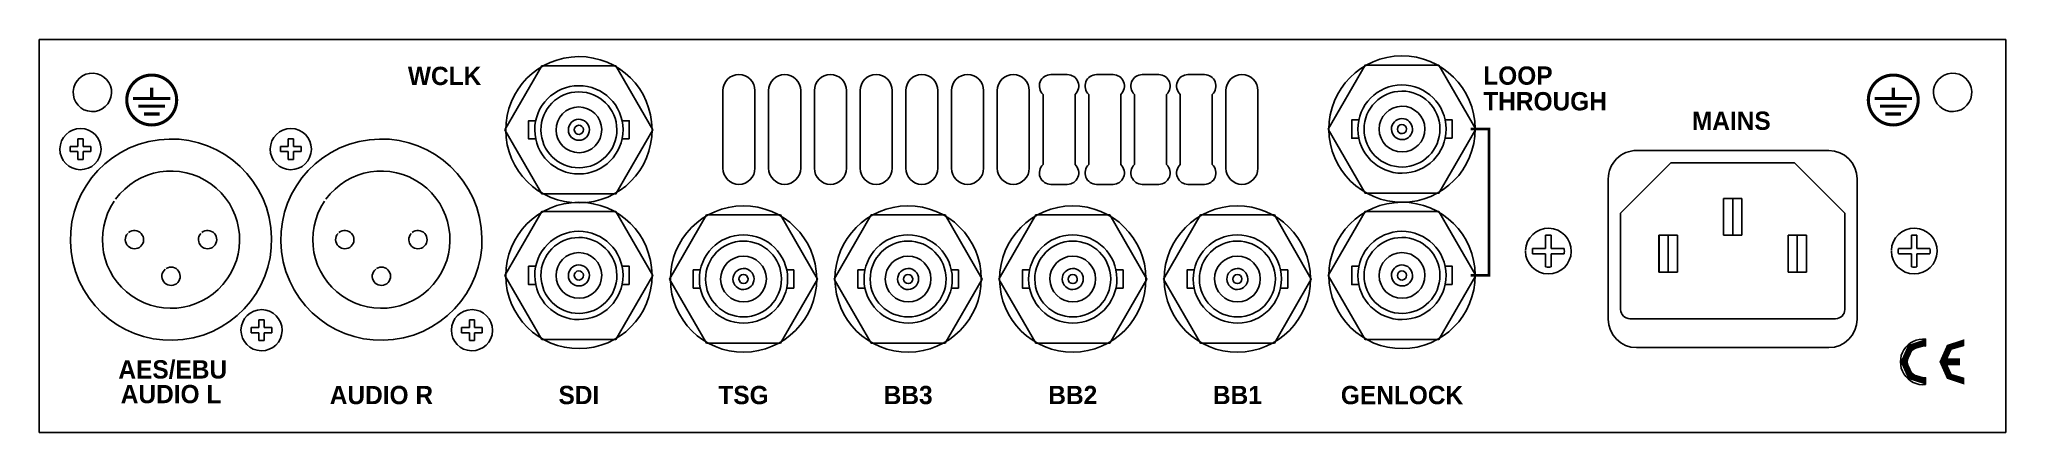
# Model space of a CAD drawing. Extents: x 0 to 215, y 0 to 43.
import ezdxf
from ezdxf.enums import TextEntityAlignment as Align

# ---------------------------------------------------------------- set-up
doc = ezdxf.new("R2010")
doc.units = 0
doc.header["$MEASUREMENT"] = 0
doc.layers.add('KOMPONENT', color=10, linetype='CONTINUOUS')
doc.styles.add('UVB', font='ARIAB___.TTF')

# ---------------------------------------------------------------- blocks, each defined once
blk = doc.blocks.new('27')
at = {"layer": 'KOMPONENT'}
for points in [[(-4.041498423193857, 7.000020576688852), (-8.082950307521244, 2.05766888541e-05), (-4.041498423193868, -6.999979423311144), (4.041405345460887, -6.999979423311144), (8.082857229788274, 2.05766888541e-05)], [(8.082857229788274, 2.05766888541e-05), (4.0414053454609, 7.000020576688852), (-4.041498423193857, 7.000020576688852)]]:
    blk.add_lwpolyline(points, dxfattribs=at)
at = {"layer": 'KOMPONENT', "linetype": 'Continuous'}
for points in [[(-4.720282232134394, 1.000020576688853), (-5.500046538866483, 1.000020576688853), (-5.500046538866483, -0.9999794233111456)], [(4.720189154401422, -0.9999794233111456), (5.499953461133515, -0.9999794233111456), (5.499953461133515, 1.000020576688853), (4.720189154401422, 1.000020576688853)], [(-5.500046538866483, -0.9999794233111456), (-4.720282232134394, -0.9999794233111456)]]:
    blk.add_lwpolyline(points, dxfattribs=at)
at = {"layer": 'KOMPONENT'}
for radius, start, end in [(8.000000000000284, 89.72481521527244, 89.72471325835426), (4.824999999999588, 359.7169179773453, 359.7156843048784), (4.149999999998271, 359.6890220159223, 359.6887549786992), (2.499999999996417, 359.5098514351738, 359.509776864206), (1.149999999996224, 358.8122060503473, 358.8077303519992), (0.4999999999820375, 357.7961023608761, 357.7960088557257)]:
    blk.add_arc((-4.6538866485e-05, 2.05766888541e-05), radius, start, end, dxfattribs=at)
blk = doc.blocks.new('*U2')
at = {"layer": 'KOMPONENT', "color": 7, "linetype": 'Continuous'}
for points in [[(219.010544191622, 86.12040056829773), (218.1875951747468, 84.26635094652384), (219.5419512510079, 85.58922660205616)], [(220.9375951747468, 86.75381953929038), (219.010544191622, 86.12040056829773), (220.9375951747468, 85.99840175409275)], [(219.010544191622, 86.12040056829773), (219.5419512510079, 85.58922660205616), (220.9375951747468, 85.99840175409275)], [(219.5419512510079, 85.58922660205616), (218.1875951747468, 84.26635094652384), (218.9375951747468, 84.26635094652387)], [(218.1875951747468, 84.26635094652384), (219.010544191622, 82.41230132474993), (219.5419512510079, 82.94347529099153)], [(218.9375951747468, 84.26635094652387), (218.1875951747468, 84.26635094652384), (219.5419512510079, 82.94347529099153)], [(219.5419512510079, 82.94347529099153), (219.010544191622, 82.41230132474993), (220.9375951747468, 82.53430013895499)], [(220.9375951747468, 82.53430013895499), (219.010544191622, 82.41230132474993), (220.9375951747468, 81.7788823537573)]]:
    blk.add_solid(points, dxfattribs=at)
blk = doc.blocks.new('*U1')
at = {"layer": 'KOMPONENT', "color": 7, "linetype": 'Continuous'}
for points in [[(223.260544191622, 86.12040056829773), (222.4375951747468, 84.26635094652384), (223.7919512510079, 85.58922660205616)], [(225.1875951747468, 86.75381953929038), (223.260544191622, 86.12040056829773), (225.1875951747468, 85.99840175409271)], [(223.260544191622, 86.12040056829773), (223.7919512510079, 85.58922660205616), (225.1875951747468, 85.99840175409271)], [(223.7919512510079, 85.58922660205616), (222.4375951747468, 84.26635094652384), (223.1875951747468, 84.26635094652384)], [(222.4375951747468, 84.26635094652384), (223.260544191622, 82.41230132474993), (223.1875951747468, 84.26635094652384)], [(223.1875951747468, 84.26635094652384), (223.260544191622, 82.41230132474993), (223.7919512510079, 82.94347529099153)], [(223.7919512510079, 82.94347529099153), (223.260544191622, 82.41230132474993), (225.1875951747468, 82.53430013895499)], [(225.1875951747468, 82.53430013895499), (223.260544191622, 82.41230132474993), (225.1875951747468, 81.7788823537573)]]:
    blk.add_solid(points, dxfattribs=at)

msp = doc.modelspace()

# ---------------------------------------------------------------- linework, layer by layer
at = {"layer": 'KOMPONENT'}
for p, q in [((214.9999999999999, 42.99869999999984), (1.4210854715202e-13, 42.99869999999984)), ((1.953992523340276e-14, 42.99869999999984), (0, 0)), ((214.9999999999999, 2.842170943040401e-14), (214.9999999999999, 42.99869999999984)), ((172.9024530533466, 23.99726253339585), (178.4024530533466, 29.49726253339585)), ((178.4024530533466, 29.49726253339585), (191.9024530533466, 29.49726253339585)), ((191.9024530533466, 29.49726253339585), (197.4024530533466, 23.99726253339585)), ((172.9024530533466, 13.46639833586512), (172.9024530533466, 23.99726253339585)), ((184.1442226006716, 25.61424798643374), (184.1442226006716, 21.58132617573415)), ((186.1606835060214, 25.61424798643374), (184.1442226006716, 25.61424798643374)), ((186.1606835060214, 21.58132617573415), (186.1606835060214, 25.61424798643374)), ((179.1030703372973, 21.58132617573415), (177.0866094319474, 21.58132617573415)), ((177.0866094319474, 21.58132617573415), (177.0866094319474, 17.54840436503457)), ((179.1030703372973, 17.54840436503457), (179.1030703372973, 21.58132617573415)), ((184.1442226006716, 21.58132617573415), (186.1606835060214, 21.58132617573415)), ((191.201835769396, 21.58132617573415), (191.201835769396, 17.54840436503457)), ((193.2182966747456, 21.58132617573415), (191.201835769396, 21.58132617573415)), ((193.2182966747456, 17.54840436503457), (193.2182966747456, 21.58132617573415)), ((177.0866094319474, 17.54840436503457), (179.1030703372973, 17.54840436503457)), ((191.201835769396, 17.54840436503457), (193.2182966747456, 17.54840436503457)), ((173.9106835060215, 12.45816788319024), (196.3942226006716, 12.45816788319014)), ((0, 0), (214.9999999999999, 0))]:
    msp.add_line(p, q, dxfattribs=at)
at = {"layer": 'KOMPONENT', "color": 7, "const_width": 0.340859882388008}
for points in [[(9.562119445343626, 36.36629517774726, -738.7061684084102), (9.562159422400754, 36.35152955545068, -738.7061684084102)], [(205.4378805546564, 36.36629517774693, 738.7061684084102), (205.4378405775993, 36.35152955545036, 738.7061684084102)]]:
    msp.add_lwpolyline(points, format="xyb", dxfattribs=at)
at = {"layer": 'KOMPONENT'}
for points in [[(78.24572340281505, 37.39740824792185, 0.9999999999999998), (74.74572340281505, 37.39740824792185), (74.74572340281505, 28.89740824792175, 0.9999999999999998), (78.24572340281505, 28.89740824792175)], [(83.24572340281506, 37.39740824792185, 0.9999999999999998), (79.74572340281505, 37.39740824792185), (79.74572340281505, 28.89740824792175, 0.9999999999999998), (83.24572340281506, 28.89740824792175)], [(88.24572340281499, 37.39740824792185, 0.9999999999999998), (84.74572340281505, 37.39740824792185), (84.74572340281505, 28.89740824792175, 0.9999999999999998), (88.24572340281499, 28.89740824792175)], [(93.24572340281499, 37.39740824792185, 0.9999999999999998), (89.74572340281499, 37.39740824792185), (89.74572340281499, 28.89740824792175, 0.9999999999999998), (93.24572340281499, 28.89740824792175)], [(98.24572340281499, 37.39740824792185, 0.9999999999999998), (94.74572340281499, 37.39740824792185), (94.74572340281499, 28.89740824792175, 0.9999999999999998), (98.24572340281499, 28.89740824792175)], [(103.245723402815, 37.39740824792185, 0.9999999999999998), (99.74572340281499, 37.39740824792185), (99.74572340281499, 28.89740824792175, 0.9999999999999998), (103.245723402815, 28.89740824792175)], [(108.245723402815, 37.39740824792185, 0.9999999999999998), (104.745723402815, 37.39740824792185), (104.745723402815, 28.89740824792175, 0.9999999999999998), (108.245723402815, 28.89740824792175)], [(133.245723402815, 37.39740824792185, 0.9999999999999998), (129.745723402815, 37.39740824792185), (129.745723402815, 28.89740824792175, 0.9999999999999998), (133.245723402815, 28.89740824792175)]]:
    msp.add_lwpolyline(points, format="xyb", close=True, dxfattribs=at)
for points in [[(113.245723402815, 36.98089310893054, 0.681874744007745), (112.395723402815, 39.14740824792165), (110.595723402815, 39.14740824792165, 0.6818747440077431), (109.745723402815, 36.98089310893054, 0.6818747440077431)], [(118.2457234028148, 36.98089310893054, 0.6818747440077395), (117.395723402815, 39.14740824792165), (115.595723402815, 39.14740824792165, 0.6818747440077495), (114.7457234028148, 36.98089310893054, 0.6818747440077495)], [(123.2457234028148, 36.98089310893054, 0.6818747440077395), (122.3957234028148, 39.14740824792165), (120.595723402815, 39.14740824792165, 0.6818747440077495), (119.7457234028148, 36.98089310893054, 0.6818747440077495)], [(128.2457234028149, 36.98089310893054, 0.6818747440077395), (127.395723402815, 39.14740824792165), (125.595723402815, 39.14740824792165, 0.6818747440077495), (124.745723402815, 36.98089310893054, 0.6818747440077495)], [(171.5524530533466, 12.39536522100344), (171.5524530533466, 27.74726253339585, -0.414213562373096), (174.6524530533466, 30.84726253339593), (195.6524530533466, 30.84726253339585, -0.414213562373094), (198.7524530533467, 27.74726253339585), (198.7524530533467, 12.39536522100354)], [(109.745723402815, 29.31392338691295, 0.6818747440077431), (110.595723402815, 27.14740824792175), (112.395723402815, 27.14740824792175, 0.6818747440077431), (113.245723402815, 29.31392338691295, 0.6818747440077431)], [(114.7457234028148, 29.31392338691295, 0.6818747440077495), (115.595723402815, 27.14740824792175), (117.395723402815, 27.14740824792175, 0.681874744007737), (118.2457234028148, 29.31392338691295)], [(119.7457234028148, 29.31392338691295, 0.6818747440077211), (120.595723402815, 27.14740824792175), (122.3957234028148, 27.14740824792175, 0.681874744007737), (123.2457234028148, 29.31392338691295, 0.681874744007737)], [(124.745723402815, 29.31392338691295, 0.6818747440077495), (125.595723402815, 27.14740824792175), (127.395723402815, 27.14740824792175, 0.681874744007737), (128.2457234028149, 29.31392338691295, 0.681874744007737)], [(198.7524530533467, 12.39536522100354, -0.4142135623730951), (195.6524530533466, 9.295365221003507), (174.6524530533466, 9.29536522100345, -0.414213562373095), (171.5524530533466, 12.39536522100344)]]:
    msp.add_lwpolyline(points, format="xyb", dxfattribs=at)
at = {"layer": 'KOMPONENT', "color": 7}
for points, const_width in [([(14.33415779877564, 36.53421498631065), (10.24383921011955, 36.53421498631067)], 0.340859882388008), ([(12.28899850444776, 36.53421498631066), (12.28899850444776, 37.73259035549665)], 0.340859882388008), ([(200.6658422012244, 36.53421498631035), (204.7561607898805, 36.53421498631035)], 0.340859882388008), ([(202.7110014955523, 36.53421498631035), (202.7110014955523, 37.73259035549634)], 0.340859882388008), ([(13.74545850589527, 35.68206528034065), (10.83253850299985, 35.68206528034066)], 0.340859882388008), ([(13.14716195760226, 34.82991557437065), (11.43083505129283, 34.82991557437065)], 0.340859882388008), ([(201.2545414941048, 35.68206528034034), (204.1674614970002, 35.68206528034034)], 0.340859882388008), ([(201.8528380423978, 34.82991557437033), (203.5691649487072, 34.82991557437033)], 0.340859882388008), ([(156.4957234028149, 33.18740824792174), (158.495723402815, 33.18740824792174), (158.495723402815, 17.18740824792178), (156.4957234028149, 17.18740824792178)], 0.3), ([(208.1210651164284, 7.739638617756782), (209.9960651164284, 7.739638617756782)], 0.7500000000000002)]:
    msp.add_lwpolyline(points, dxfattribs=dict(at, const_width=const_width))
at = {"layer": 'KOMPONENT'}
for points in [[(109.745723402815, 36.98089310893054), (109.745723402815, 29.31392338691295)], [(113.245723402815, 29.31392338691295), (113.245723402815, 36.98089310893054)], [(114.7457234028148, 36.98089310893054), (114.7457234028148, 29.31392338691295)], [(118.2457234028148, 29.31392338691295), (118.2457234028148, 36.98089310893054)], [(119.7457234028148, 36.98089310893054), (119.7457234028148, 29.31392338691295)], [(123.2457234028148, 29.31392338691295), (123.2457234028148, 36.98089310893054)], [(124.745723402815, 36.98089310893054), (124.745723402815, 29.31392338691295)], [(128.2457234028149, 29.31392338691295), (128.2457234028149, 36.98089310893054)], [(3.374999999999952, 30.71874999999984), (3.374999999999952, 31.28124999999984)], [(3.374999999999952, 31.28124999999984), (4.218749999999952, 31.28124999999984)], [(3.374999999999952, 30.71874999999984), (4.218749999999952, 30.71874999999984)], [(4.218749999999952, 31.28124999999984), (4.218749999999952, 32.12499999999993)], [(4.218749999999952, 32.12499999999993), (4.781249999999952, 32.12499999999993)], [(4.218750000000023, 29.87499999999984), (4.218749999999952, 30.71874999999984)], [(4.781249999999952, 31.28124999999984), (4.781249999999952, 32.12499999999993)], [(4.781249999999952, 31.28124999999984), (5.624999999999959, 31.28124999999984)], [(4.781249999999952, 29.87499999999984), (4.781249999999952, 30.71874999999984)], [(4.781249999999952, 30.71874999999984), (5.624999999999959, 30.71874999999984)], [(5.624999999999959, 30.71874999999984), (5.624999999999959, 31.28124999999984)], [(26.37499999999997, 31.28124999999984), (27.21874999999997, 31.28124999999984)], [(26.37499999999997, 30.71874999999984), (26.37499999999997, 31.28124999999984)], [(26.37499999999997, 30.71874999999984), (27.21874999999997, 30.71874999999984)], [(27.21874999999997, 31.28124999999984), (27.21874999999997, 32.12499999999993)], [(27.21874999999997, 32.12499999999993), (27.78124999999997, 32.12499999999993)], [(27.21875000000004, 29.87499999999984), (27.21874999999997, 30.71874999999984)], [(27.78124999999997, 31.28124999999984), (27.78124999999997, 32.12499999999993)], [(27.78124999999997, 31.28124999999984), (28.62499999999996, 31.28124999999984)], [(27.78124999999997, 29.87499999999984), (27.78124999999997, 30.71874999999984)], [(27.78124999999997, 30.71874999999984), (28.62499999999996, 30.71874999999984)], [(28.62499999999996, 30.71874999999984), (28.62499999999996, 31.28124999999984)], [(4.218750000000023, 29.87499999999984), (4.781249999999952, 29.87499999999984)], [(27.21875000000004, 29.87499999999984), (27.78124999999997, 29.87499999999984)], [(185.1524530533466, 25.61424798643374), (185.1524530533466, 21.58132617573415)], [(197.4024530533466, 13.46639833586512), (197.4024530533466, 23.99726253339585)], [(164.6999999999999, 20.15000000000001), (164.7, 21.5740939649573)], [(165.3, 20.15000000000001), (165.3, 21.5740939649573)], [(177.0948398846224, 21.58132617573415), (177.0948398846224, 17.54840436503457)], [(177.0948398846224, 21.58132617573415), (177.0948398846224, 17.54840436503457)], [(178.0948398846224, 21.58132617573415), (178.0948398846224, 17.54840436503457)], [(192.210066222071, 21.58132617573415), (192.210066222071, 17.54840436503457)], [(204.6999999999999, 20.15000000000001), (204.7, 21.5740939649573)], [(205.2999999999999, 20.15000000000001), (205.2999999999999, 21.5740939649573)], [(164.7, 20.15000000000001), (163.2759060350421, 20.15000000000001)], [(164.7, 19.55000000000001), (163.2759060350421, 19.55000000000001)], [(164.7, 18.12590603504339), (164.6999999999999, 19.55000000000001)], [(166.7240939649577, 20.15000000000001), (165.3, 20.15000000000001)], [(166.7240939649577, 19.55000000000001), (165.3, 19.55000000000001)], [(165.3, 18.12590603504339), (165.3, 19.55000000000001)], [(204.7, 20.15000000000001), (203.2759060350422, 20.15000000000001)], [(204.7, 19.55000000000001), (203.2759060350422, 19.55000000000001)], [(204.7, 18.12590603504339), (204.6999999999999, 19.55000000000001)], [(206.7240939649577, 20.15000000000001), (205.2999999999999, 20.15000000000001)], [(205.2999999999999, 18.12590603504339), (205.2999999999999, 19.55000000000001)], [(206.7240939649577, 19.55000000000001), (205.2999999999999, 19.55000000000001)], [(23.17499999999995, 11.48125000000009), (24.01874999999995, 11.48125000000009)], [(23.17499999999995, 10.91875000000009), (23.17499999999995, 11.48125000000009)], [(23.17499999999995, 10.91875000000009), (24.01874999999995, 10.91875000000009)], [(24.01874999999995, 11.48125000000009), (24.01874999999995, 12.32500000000009)], [(24.01874999999995, 12.32500000000009), (24.58124999999995, 12.32500000000009)], [(24.01875000000001, 10.07500000000009), (24.01874999999995, 10.91875000000009)], [(24.58124999999995, 11.48125000000009), (24.58124999999995, 12.32500000000009)], [(24.58124999999995, 11.48125000000009), (25.42499999999996, 11.48125000000009)], [(24.58124999999995, 10.07500000000009), (24.58124999999995, 10.91875000000009)], [(24.58124999999995, 10.91875000000009), (25.42499999999996, 10.91875000000009)], [(25.42499999999996, 10.91875000000009), (25.42499999999996, 11.48125000000009)], [(46.17499999999997, 11.48125), (47.01874999999997, 11.48125)], [(46.17499999999997, 10.91875), (46.17499999999997, 11.48125)], [(46.17499999999997, 10.91875), (47.01874999999997, 10.91875)], [(47.01874999999997, 11.48125), (47.01874999999997, 12.325)], [(47.01874999999997, 12.325), (47.58124999999997, 12.325)], [(47.01875000000001, 10.075), (47.01874999999997, 10.91875)], [(47.58124999999997, 11.48125), (47.58124999999997, 12.325)], [(47.58124999999997, 11.48125), (48.42499999999997, 11.48125)], [(47.58124999999997, 10.91875), (48.42499999999997, 10.91875)], [(47.58124999999997, 10.075), (47.58124999999997, 10.91875)], [(48.42499999999997, 10.91875), (48.42499999999997, 11.48125)], [(24.01875000000001, 10.07500000000009), (24.58124999999995, 10.07500000000009)], [(47.01875000000001, 10.075), (47.58124999999997, 10.075)]]:
    msp.add_lwpolyline(points, dxfattribs=at)
at = {"layer": 'KOMPONENT', "color": 7}
msp.add_lwpolyline([(206.2460651164284, 5.252170024990235, -1.105541596785134), (206.2460651164284, 10.22710721052331), (206.2460651164284, 9.471689425325692, 1.154700538379251), (206.2460651164284, 6.007587810187928)], format="xyb", close=True, dxfattribs=at)
at = {"layer": 'KOMPONENT'}
for centre, radius, start, end in [((5.80000000000004, 37.20000000000008), 2.1, 267.0375601940194, 267.0357962440783), ((209.2, 37.19999999999975), 2.1, 272.9642037559215, 272.9624398059804), ((4.499999999999952, 30.99999999999984), 2.25, 0, 358.8769043763085), ((27.49999999999997, 30.99999999999984), 2.25, 0, 358.8769043763085), ((14.39999999999999, 21.10000000000008), 11, 102.6775266570819, 102.6712436110095), ((37.40000000000001, 21.10000000000001), 11, 102.6775266570819, 102.6712436110095), ((14.39999999999999, 21.10000000000008), 7.5, 146.0238851392311, 144.000292379124), ((37.40000000000001, 21.10000000000001), 7.5, 146.023885139231, 144.000292379124), ((10.39999999999999, 21.10000000000008), 1, 137.6811876868066, 129.8452901024402), ((18.39999999999999, 21.10000000000008), 1, 138.0140503566957, 130.1747422263708), ((33.39999999999998, 21.10000000000001), 1, 137.6811876868066, 129.8452901024402), ((41.40000000000001, 21.10000000000001), 1, 138.0140503566957, 130.1747422263708), ((164.9999999999999, 19.85000000000001), 2.5, 180, 178.1633896819261), ((164.9999999999999, 19.85000000000001), 1.75, 80.12911039385993, 99.87088960613997), ((204.9999999999999, 19.85000000000001), 2.5, 180, 178.1633896819261), ((204.9999999999999, 19.85000000000001), 1.75, 80.12911039385993, 99.87088960613997), ((164.9999999999999, 19.85000000000001), 1.75, 170.1291103938659, 189.8708896061341), ((164.9999999999999, 19.85000000000001), 1.75, 350.1291103938658, 9.870889606134138), ((204.9999999999999, 19.85000000000001), 1.75, 170.1291103938659, 189.8708896061341), ((204.9999999999999, 19.85000000000001), 1.75, 350.1291103938658, 9.870889606134138), ((14.39999999999999, 17.10000000000008), 1, 128.6202780471716, 122.6323852699056), ((37.40000000000001, 17.09999999999999), 1, 128.6202780471716, 122.6323852699056), ((164.9999999999999, 19.85000000000001), 1.75, 260.1291103938599, 279.8708896061399), ((204.9999999999999, 19.85000000000001), 1.75, 260.1291103938599, 279.8708896061399), ((24.29999999999994, 11.20000000000009), 2.25, 0, 358.8769043763085), ((47.29999999999997, 11.2), 2.25, 0, 358.8769043763085), ((173.9106835060215, 13.46639833586512), 1.008230452674897, 180, 270), ((196.3942226006716, 13.46639833586512), 1.008230452674897, 270, 0)]:
    msp.add_arc(centre, radius, start, end, dxfattribs=at)

# ---------------------------------------------------------------- block references
at = {"layer": 'KOMPONENT', "xscale": -1}
for p in [(58.9956768639486, 33.10738767123294), (148.9956768639483, 33.18738767123294), (58.9956768639486, 17.18738767123294), (76.9954101974926, 16.7973874341961), (94.99541019749259, 16.7973874341961), (112.9954101974926, 16.7973874341961), (130.9954101974924, 16.7973874341961), (148.9956768639483, 17.18738767123294)]:
    msp.add_blockref('27', p, dxfattribs=at)
at = {"layer": 'KOMPONENT', "color": 7, "linetype": 'Continuous'}
for name in ['*U2', '*U1']:
    msp.add_blockref(name, (-14.69153005831842, -76.52671232876706), dxfattribs=at)

# ---------------------------------------------------------------- texts
at = {"layer": 'KOMPONENT', "color": 7, "style": 'UVB'}
for s, p in [('WCLK', (40.30140595597216, 38.00119844034384)), ('LOOP', (157.8786271714697, 38.03608764662035)), ('THROUGH', (157.8786271714697, 35.23273130053295))]:
    msp.add_text(s, height=2, dxfattribs=at).set_placement(p)
for s, p in [('MAINS', (185.0000000000026, 33.10332564256484)), ('AES/EBU', (14.5898496138656, 5.917064209437484)), ('AUDIO L', (14.40000000000001, 3.223363099339238)), ('AUDIO R', (37.40000000000001, 3.117064351073125)), ('SDI', (58.99572340281503, 3.117064351218716)), ('TSG', (76.99572340281502, 3.117064351218716)), ('BB3', (94.99572361532039, 3.117064351218971)), ('BB2', (112.995723402815, 3.117064351313701)), ('BB1', (130.9957234028151, 3.117064351098819)), ('GENLOCK', (148.9957234028151, 3.113777765671998))]:
    msp.add_text(s, height=2, dxfattribs=at).set_placement(p, align=Align.CENTER)

doc.saveas('drawing.dxf')
